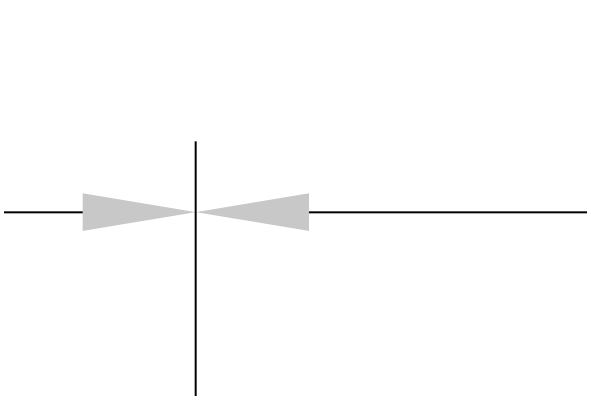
# Model space of a CAD drawing. Header units: inches. Extents: x 0 to 77285, y -118 to 40065.
# Drawn here: x 25014 to 25817, y 11533 to 12067 of the extents above; entities that cross this region are included whole.
import ezdxf

# ---------------------------------------------------------------- set-up
doc = ezdxf.new("R2010")
doc.units = ezdxf.units.IN
doc.header["$LTSCALE"] = 5
doc.header["$MEASUREMENT"] = 0
doc.styles.add('SCI', font='')
doc.styles.get('SCI').set_extended_font_data('Gulim')
doc.dimstyles.new('SCH', dxfattribs={"dimtxt": 2.5, "dimasz": 2, "dimexe": 1.25, "dimexo": 0.625, "dimtad": 1, "dimdec": 8, "dimtxsty": 'SCI', "dimcen": 2.5, "dimclrd": 4, "dimclre": 4, "dimclrt": 7, "dimadec": 8, "dimazin": 2, "dimtfac": 1, "dimtdec": 8, "dimtmove": 0, "dimatfit": 3, "dimfxl": 1, "dimarcsym": 0})

# ---------------------------------------------------------------- blocks, each defined once
blk = doc.blocks.new('*D561')
at = {"color": 4, "lineweight": -2, "transparency": 16777216}
for p, q in [((17864.65, 10695.63), (17864.65, 11883.13)), ((25274.65, 10695.63), (25274.65, 11883.13)), ((18024.65, 11783.13), (25114.65, 11783.13))]:
    blk.add_line(p, q, dxfattribs=at)
at = {"color": 4, "transparency": 16777216}
for points in [[(18024.65, 11809.79), (18024.65, 11756.46), (17864.65, 11783.13)], [(25114.65, 11809.79), (25114.65, 11756.46), (25274.65, 11783.13)]]:
    blk.add_solid(points, dxfattribs=at)
at = {"layer": 'Defpoints', "color": 0, "transparency": 16777216}
for p in [(25274.65, 11783.13), (17864.65, 10645.63), (25274.65, 10645.63)]:
    blk.add_point(p, dxfattribs=at)
at = {"color": 7, "transparency": 16777216, "insert": (21569.65, 11935.92), "char_height": 200, "attachment_point": 5, "style": 'SCI'}
blk.add_mtext('7410', dxfattribs=at)
blk = doc.blocks.new('*D562')
at = {"color": 4, "lineweight": -2, "transparency": 16777216}
for p, q in [((25274.65, 10695.63), (25274.65, 11883.13)), ((36969.65, 10695.63), (36969.65, 11883.13)), ((25434.65, 11783.13), (36809.65, 11783.13))]:
    blk.add_line(p, q, dxfattribs=at)
at = {"color": 4, "transparency": 16777216}
for points in [[(25434.65, 11809.79), (25434.65, 11756.46), (25274.65, 11783.13)], [(36809.65, 11809.79), (36809.65, 11756.46), (36969.65, 11783.13)]]:
    blk.add_solid(points, dxfattribs=at)
at = {"layer": 'Defpoints', "color": 0, "transparency": 16777216}
for p in [(36969.65, 11783.13), (25274.65, 10645.63), (36969.65, 10645.63)]:
    blk.add_point(p, dxfattribs=at)
at = {"color": 7, "transparency": 16777216, "insert": (31122.15, 11935.92), "char_height": 200, "attachment_point": 5, "style": 'SCI'}
blk.add_mtext('11695', dxfattribs=at)

msp = doc.modelspace()

# ---------------------------------------------------------------- dimensions: what is measured, and where the dimension line sits
for base, p1, p2, picture, middle in [((25274.6497808981, 11783.1277994918), (17864.6497808981, 10645.6316073747), (25274.6497808981, 10645.6316073747), '*D561', (21569.6497808981, 11935.9240711296)), ((36969.6497808981, 11783.1277994918), (25274.6497808981, 10645.6316073747), (36969.6497808981, 10645.6316073747), '*D562', (31122.1497808981, 11935.9240711296))]:
    dim = msp.add_linear_dim(base=base, p1=p1, p2=p2, dimstyle='SCH', override={"dimscale": 80})
    dim.commit()
    dim.dimension.update_dxf_attribs({"geometry": picture, "text_midpoint": middle})

doc.saveas('drawing.dxf')
